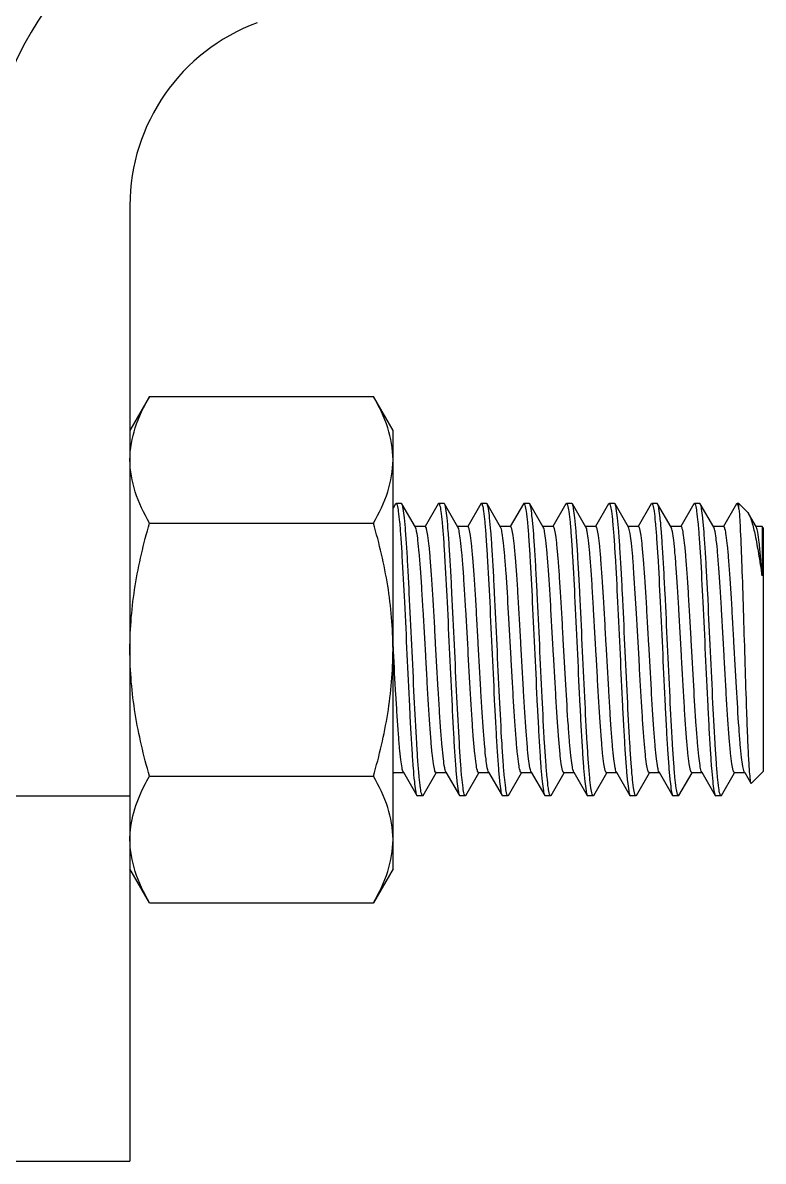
# Model space of a CAD drawing. Extents: x 4995099 to 5303443, y 4627657 to 4889583.
# Drawn here: x 5021656 to 5022097, y 4729378 to 4730057 of the extents above; entities that cross this region are included whole.
import ezdxf

# ---------------------------------------------------------------- set-up
doc = ezdxf.new("R2010")
doc.units = 0
doc.header["$LTSCALE"] = 1000
doc.header["$MEASUREMENT"] = 0
doc.layers.get('0').update_dxf_attribs({"color": 4, "linetype": 'CONTINUOUS'})

msp = doc.modelspace()

# ---------------------------------------------------------------- linework, layer by layer
at = {"linetype": 'Continuous'}
for p, q in [((5021719.96, 4729947.94), (5021719.96, 4729378.32)), ((5021731.62, 4729834.11), (5021719.96, 4729813.89)), ((5021731.62, 4729834.11), (5021865.1, 4729834.11)), ((5021876.77, 4729813.89), (5021865.1, 4729834.11)), ((5021876.77, 4729552.59), (5021876.77, 4729813.89)), ((5021878.25, 4729770.08), (5021876.77, 4729767.52)), ((5021878.25, 4729770.08), (5021878.58, 4729770.36)), ((5021881.76, 4729770.36), (5021878.58, 4729770.36)), ((5021881.76, 4729770.36), (5021878.58, 4729770.36)), ((5021878.58, 4729770.36), (5021878.63, 4729770.36)), ((5021882.08, 4729770.08), (5021881.76, 4729770.36)), ((5021890.1, 4729756.24), (5021882.08, 4729770.08)), ((5021903.66, 4729770.08), (5021895.88, 4729756.65)), ((5021903.66, 4729770.08), (5021903.99, 4729770.36)), ((5021907.17, 4729770.36), (5021903.99, 4729770.36)), ((5021907.17, 4729770.36), (5021903.99, 4729770.36)), ((5021903.99, 4729770.36), (5021904.04, 4729770.36)), ((5021907.49, 4729770.08), (5021907.17, 4729770.36)), ((5021915.51, 4729756.24), (5021907.49, 4729770.08)), ((5021929.07, 4729770.08), (5021921.29, 4729756.65)), ((5021929.07, 4729770.08), (5021929.4, 4729770.36)), ((5021932.58, 4729770.36), (5021929.4, 4729770.36)), ((5021932.58, 4729770.36), (5021929.4, 4729770.36)), ((5021929.4, 4729770.36), (5021929.45, 4729770.36)), ((5021932.9, 4729770.08), (5021932.58, 4729770.36)), ((5021940.92, 4729756.24), (5021932.9, 4729770.08)), ((5021954.48, 4729770.08), (5021946.7, 4729756.65)), ((5021954.48, 4729770.08), (5021954.81, 4729770.36)), ((5021957.99, 4729770.36), (5021954.81, 4729770.36)), ((5021957.99, 4729770.36), (5021954.81, 4729770.36)), ((5021954.81, 4729770.36), (5021954.86, 4729770.36)), ((5021958.31, 4729770.08), (5021957.99, 4729770.36)), ((5021966.33, 4729756.24), (5021958.31, 4729770.08)), ((5021979.89, 4729770.08), (5021972.11, 4729756.65)), ((5021979.89, 4729770.08), (5021980.22, 4729770.36)), ((5021983.4, 4729770.36), (5021980.22, 4729770.36)), ((5021983.4, 4729770.36), (5021980.22, 4729770.36)), ((5021980.22, 4729770.36), (5021980.27, 4729770.36)), ((5021983.72, 4729770.08), (5021983.4, 4729770.36)), ((5021991.74, 4729756.24), (5021983.72, 4729770.08)), ((5022005.3, 4729770.08), (5021997.52, 4729756.65)), ((5022005.3, 4729770.08), (5022005.63, 4729770.36)), ((5022008.81, 4729770.36), (5022005.63, 4729770.36)), ((5022008.81, 4729770.36), (5022005.63, 4729770.36)), ((5022005.63, 4729770.36), (5022005.68, 4729770.36)), ((5022009.13, 4729770.08), (5022008.81, 4729770.36)), ((5022017.15, 4729756.24), (5022009.13, 4729770.08)), ((5022030.71, 4729770.08), (5022022.93, 4729756.65)), ((5022030.71, 4729770.08), (5022031.04, 4729770.36)), ((5022034.22, 4729770.36), (5022031.04, 4729770.36)), ((5022034.22, 4729770.36), (5022031.04, 4729770.36)), ((5022031.04, 4729770.36), (5022031.09, 4729770.36)), ((5022034.54, 4729770.08), (5022034.22, 4729770.36)), ((5022042.56, 4729756.24), (5022034.54, 4729770.08)), ((5022056.12, 4729770.08), (5022048.34, 4729756.65)), ((5022056.12, 4729770.08), (5022056.45, 4729770.36)), ((5022059.63, 4729770.36), (5022056.45, 4729770.36)), ((5022059.63, 4729770.36), (5022056.45, 4729770.36)), ((5022056.45, 4729770.36), (5022056.5, 4729770.36)), ((5022059.95, 4729770.08), (5022059.63, 4729770.36)), ((5022067.97, 4729756.24), (5022059.95, 4729770.08)), ((5022081.53, 4729770.08), (5022073.75, 4729756.65)), ((5022081.86, 4729770.36), (5022081.53, 4729770.08)), ((5022082.96, 4729770.36), (5022081.86, 4729770.36)), ((5022087.88, 4729765.44), (5022082.96, 4729770.36)), ((5022082.96, 4729767.18), (5022082.96, 4729770.36)), ((5021731.62, 4729758.67), (5021865.1, 4729758.67)), ((5022093.38, 4729756.24), (5022088.7, 4729764.32)), ((5021896.03, 4729756.57), (5021889.91, 4729756.57)), ((5021921.44, 4729756.57), (5021915.32, 4729756.57)), ((5021946.85, 4729756.57), (5021940.73, 4729756.57)), ((5021941.12, 4729755.82), (5021940.92, 4729756.24)), ((5021972.26, 4729756.57), (5021966.14, 4729756.57)), ((5021997.67, 4729756.57), (5021991.55, 4729756.57)), ((5022023.08, 4729756.57), (5022016.96, 4729756.57)), ((5022017.39, 4729755.71), (5022017.15, 4729756.24)), ((5022048.49, 4729756.57), (5022042.37, 4729756.57)), ((5022073.9, 4729756.57), (5022067.78, 4729756.57)), ((5022096.75, 4729756.57), (5022093.19, 4729756.57)), ((5022097.48, 4729755.84), (5022096.75, 4729756.57)), ((5022096.75, 4729756.57), (5022096.75, 4729727.24)), ((5022097.48, 4729755.84), (5022097.48, 4729610.64)), ((5021876.97, 4729683.25), (5021876.77, 4729686.79)), ((5021877.02, 4729682.33), (5021876.97, 4729683.25)), ((5021876.77, 4729609.17), (5021877.16, 4729609.83)), ((5021877.01, 4729609.92), (5021883.13, 4729609.92)), ((5021882.93, 4729610.25), (5021890.96, 4729596.4)), ((5021894.78, 4729596.4), (5021902.57, 4729609.83)), ((5021902.42, 4729609.92), (5021908.54, 4729609.92)), ((5021908.34, 4729610.25), (5021916.37, 4729596.4)), ((5021920.19, 4729596.4), (5021927.98, 4729609.83)), ((5021927.83, 4729609.92), (5021933.95, 4729609.92)), ((5021933.75, 4729610.25), (5021941.78, 4729596.4)), ((5021945.6, 4729596.4), (5021953.39, 4729609.83)), ((5021953.24, 4729609.92), (5021959.36, 4729609.92)), ((5021959.16, 4729610.25), (5021967.19, 4729596.4)), ((5021971.01, 4729596.4), (5021978.8, 4729609.83)), ((5021978.65, 4729609.92), (5021984.77, 4729609.92)), ((5021984.57, 4729610.25), (5021992.6, 4729596.4)), ((5021996.42, 4729596.4), (5022004.21, 4729609.83)), ((5022004.06, 4729609.92), (5022010.18, 4729609.92)), ((5022009.98, 4729610.25), (5022018.01, 4729596.4)), ((5022021.83, 4729596.4), (5022029.62, 4729609.83)), ((5022029.47, 4729609.92), (5022035.59, 4729609.92)), ((5022035.39, 4729610.25), (5022043.42, 4729596.4)), ((5022047.24, 4729596.4), (5022055.03, 4729609.83)), ((5022054.88, 4729609.92), (5022061, 4729609.92)), ((5022060.8, 4729610.25), (5022060.57, 4729610.76)), ((5022060.8, 4729610.25), (5022068.83, 4729596.4)), ((5022072.65, 4729596.4), (5022080.44, 4729609.83)), ((5022080.29, 4729609.92), (5022086.41, 4729609.92)), ((5022086.21, 4729610.25), (5022086.09, 4729610.5)), ((5022086.21, 4729610.25), (5022086.41, 4729609.92)), ((5022086.41, 4729609.92), (5022090.09, 4729603.56)), ((5022097.48, 4729610.64), (5022090.31, 4729603.48)), ((5021731.62, 4729607.81), (5021865.1, 4729607.81)), ((5022090.09, 4729603.56), (5022090.31, 4729603.48)), ((5021632.84, 4729596.12), (5021719.96, 4729596.12)), ((5021890.96, 4729596.4), (5021891.28, 4729596.12)), ((5021894.46, 4729596.12), (5021891.28, 4729596.12)), ((5021894.46, 4729596.12), (5021891.28, 4729596.12)), ((5021894.46, 4729596.12), (5021894.41, 4729596.13)), ((5021894.78, 4729596.4), (5021894.46, 4729596.12)), ((5021916.37, 4729596.4), (5021916.69, 4729596.12)), ((5021919.87, 4729596.12), (5021916.69, 4729596.12)), ((5021919.87, 4729596.12), (5021916.69, 4729596.12)), ((5021919.87, 4729596.12), (5021919.82, 4729596.13)), ((5021920.19, 4729596.4), (5021919.87, 4729596.12)), ((5021941.78, 4729596.4), (5021942.1, 4729596.12)), ((5021945.28, 4729596.12), (5021942.1, 4729596.12)), ((5021945.28, 4729596.12), (5021942.1, 4729596.12)), ((5021945.28, 4729596.12), (5021945.23, 4729596.13)), ((5021945.6, 4729596.4), (5021945.28, 4729596.12)), ((5021967.19, 4729596.4), (5021967.51, 4729596.12)), ((5021970.69, 4729596.12), (5021967.51, 4729596.12)), ((5021970.69, 4729596.12), (5021967.51, 4729596.12)), ((5021970.69, 4729596.12), (5021970.64, 4729596.13)), ((5021971.01, 4729596.4), (5021970.69, 4729596.12)), ((5021992.6, 4729596.4), (5021992.92, 4729596.12)), ((5021996.1, 4729596.12), (5021992.92, 4729596.12)), ((5021996.1, 4729596.12), (5021992.92, 4729596.12)), ((5021996.1, 4729596.12), (5021996.05, 4729596.13)), ((5021996.42, 4729596.4), (5021996.1, 4729596.12)), ((5022018.01, 4729596.4), (5022018.33, 4729596.12)), ((5022021.51, 4729596.12), (5022018.33, 4729596.12)), ((5022021.51, 4729596.12), (5022018.33, 4729596.12)), ((5022021.51, 4729596.12), (5022021.46, 4729596.13)), ((5022021.83, 4729596.4), (5022021.51, 4729596.12)), ((5022043.42, 4729596.4), (5022043.74, 4729596.12)), ((5022046.92, 4729596.12), (5022043.74, 4729596.12)), ((5022046.92, 4729596.12), (5022043.74, 4729596.12)), ((5022046.92, 4729596.12), (5022046.87, 4729596.13)), ((5022047.24, 4729596.4), (5022046.92, 4729596.12)), ((5022068.83, 4729596.4), (5022069.15, 4729596.12)), ((5022072.33, 4729596.12), (5022069.15, 4729596.12)), ((5022072.33, 4729596.12), (5022069.15, 4729596.12)), ((5022072.33, 4729596.12), (5022072.28, 4729596.13)), ((5022072.65, 4729596.4), (5022072.33, 4729596.12)), ((5021731.62, 4729532.38), (5021719.96, 4729552.59)), ((5021876.77, 4729552.59), (5021865.1, 4729532.38)), ((5021731.62, 4729532.38), (5021865.1, 4729532.38)), ((5021632.84, 4729378.32), (5021719.96, 4729378.32))]:
    msp.add_line(p, q, dxfattribs=at)
for radius in [203.28, 116.16]:
    msp.add_arc((5021836.12, 4729947.94), radius, 110.31751, 180, dxfattribs=at)
for points, knots in [([(5021719.96, 4729796.39), (5021719.96, 4729802.83), (5021722.37, 4729816.15), (5021728.21, 4729828.19), (5021731.62, 4729834.11)], [0, 0, 0, 0, 0.485069, 1, 1, 1, 1]), ([(5021876.77, 4729796.39), (5021876.77, 4729802.83), (5021874.36, 4729816.15), (5021868.52, 4729828.19), (5021865.1, 4729834.11)], [0, 0, 0, 0, 0.485069, 1, 1, 1, 1]), ([(5021731.62, 4729758.67), (5021728.21, 4729764.6), (5021722.37, 4729776.63), (5021719.96, 4729789.95), (5021719.96, 4729796.39)], [0, 0, 0, 0, 0.514931, 1, 1, 1, 1]), ([(5021865.1, 4729758.67), (5021868.52, 4729764.6), (5021874.36, 4729776.63), (5021876.77, 4729789.95), (5021876.77, 4729796.39)], [0, 0, 0, 0, 0.514931, 1, 1, 1, 1]), ([(5021878.63, 4729770.36), (5021878.68, 4729770.34), (5021878.98, 4729770.11), (5021879.08, 4729769.73), (5021879.17, 4729769.43)], [0, 0, 0, 0, 0.14607, 1, 1, 1, 1]), ([(5021879.17, 4729769.43), (5021879.56, 4729768.23), (5021880.05, 4729764.81), (5021880.77, 4729758.43), (5021881.45, 4729749.54), (5021882.48, 4729733.66), (5021883.67, 4729710.35), (5021885.06, 4729680.5), (5021886.24, 4729655.14), (5021887.23, 4729636.06), (5021887.94, 4729623.77), (5021888.68, 4729613.47), (5021889.32, 4729605.42), (5021890.09, 4729600.05), (5021890.49, 4729597.21), (5021890.96, 4729596.4)], [0, 0, 0, 0, 0.021893, 0.059338, 0.11121, 0.175832, 0.33449, 0.514559, 0.692469, 0.77323, 0.844901, 0.90513, 0.951948, 0.983856, 1, 1, 1, 1]), ([(5021893.87, 4729597.05), (5021893.49, 4729598.26), (5021892.99, 4729601.67), (5021892.27, 4729608.05), (5021891.59, 4729616.93), (5021890.56, 4729632.81), (5021889.37, 4729656.12), (5021887.98, 4729685.98), (5021886.8, 4729711.34), (5021885.81, 4729730.42), (5021885.09, 4729742.71), (5021884.36, 4729753.01), (5021883.72, 4729761.06), (5021882.95, 4729766.43), (5021882.55, 4729769.27), (5021882.08, 4729770.08)], [0, 0, 0, 0, 0.02187, 0.059297, 0.111154, 0.175764, 0.334422, 0.514507, 0.692435, 0.773208, 0.844889, 0.905123, 0.951944, 0.983855, 1, 1, 1, 1]), ([(5021904.04, 4729770.36), (5021904.09, 4729770.34), (5021904.39, 4729770.11), (5021904.48, 4729769.74), (5021904.58, 4729769.44)], [0, 0, 0, 0, 0.146483, 1, 1, 1, 1]), ([(5021904.58, 4729769.44), (5021904.96, 4729768.24), (5021905.46, 4729764.83), (5021906.17, 4729758.45), (5021906.86, 4729749.57), (5021907.89, 4729733.7), (5021909.08, 4729710.39), (5021910.47, 4729680.53), (5021911.65, 4729655.16), (5021912.64, 4729636.07), (5021913.35, 4729623.78), (5021914.08, 4729613.48), (5021914.73, 4729605.43), (5021915.5, 4729600.05), (5021915.9, 4729597.21), (5021916.37, 4729596.4)], [0, 0, 0, 0, 0.021833, 0.05923, 0.111064, 0.175659, 0.33431, 0.514413, 0.692368, 0.773157, 0.844855, 0.905103, 0.951934, 0.983852, 1, 1, 1, 1]), ([(5021919.28, 4729597.05), (5021918.89, 4729598.26), (5021918.39, 4729601.68), (5021917.68, 4729608.06), (5021916.99, 4729616.95), (5021915.96, 4729632.83), (5021914.77, 4729656.13), (5021913.39, 4729685.99), (5021912.21, 4729711.35), (5021911.22, 4729730.43), (5021910.5, 4729742.72), (5021909.77, 4729753.02), (5021909.13, 4729761.06), (5021908.36, 4729766.43), (5021907.96, 4729769.27), (5021907.49, 4729770.08)], [0, 0, 0, 0, 0.02189, 0.059333, 0.111204, 0.175825, 0.334482, 0.514553, 0.692464, 0.773225, 0.844897, 0.905128, 0.951947, 0.983856, 1, 1, 1, 1]), ([(5021929.45, 4729770.36), (5021929.5, 4729770.34), (5021929.79, 4729770.12), (5021929.89, 4729769.75), (5021929.98, 4729769.46)], [0, 0, 0, 0, 0.14739, 1, 1, 1, 1]), ([(5021929.98, 4729769.46), (5021930.37, 4729768.27), (5021930.87, 4729764.87), (5021931.58, 4729758.52), (5021932.27, 4729749.65), (5021933.3, 4729733.78), (5021934.49, 4729710.47), (5021935.87, 4729680.6), (5021937.05, 4729655.22), (5021938.05, 4729636.11), (5021938.76, 4729623.81), (5021939.49, 4729613.49), (5021940.14, 4729605.44), (5021940.91, 4729600.06), (5021941.31, 4729597.21), (5021941.78, 4729596.4)], [0, 0, 0, 0, 0.021699, 0.058987, 0.110742, 0.175283, 0.333897, 0.514056, 0.692114, 0.772961, 0.844719, 0.905022, 0.951896, 0.98384, 1, 1, 1, 1]), ([(5021944.69, 4729597.04), (5021944.31, 4729598.25), (5021943.81, 4729601.66), (5021943.09, 4729608.04), (5021942.41, 4729616.92), (5021941.38, 4729632.79), (5021940.19, 4729656.1), (5021938.8, 4729685.96), (5021937.62, 4729711.33), (5021936.63, 4729730.41), (5021935.92, 4729742.71), (5021935.18, 4729753.01), (5021934.54, 4729761.06), (5021933.77, 4729766.43), (5021933.37, 4729769.27), (5021932.9, 4729770.08)], [0, 0, 0, 0, 0.021836, 0.059237, 0.111077, 0.175677, 0.334321, 0.514424, 0.692372, 0.773156, 0.844853, 0.905103, 0.951936, 0.983852, 1, 1, 1, 1]), ([(5021954.86, 4729770.36), (5021954.91, 4729770.34), (5021955.21, 4729770.11), (5021955.31, 4729769.73), (5021955.4, 4729769.44)], [0, 0, 0, 0, 0.146196, 1, 1, 1, 1]), ([(5021955.4, 4729769.44), (5021955.78, 4729768.23), (5021956.28, 4729764.81), (5021957, 4729758.43), (5021957.68, 4729749.55), (5021958.71, 4729733.67), (5021959.9, 4729710.36), (5021961.29, 4729680.5), (5021962.47, 4729655.15), (5021963.46, 4729636.06), (5021964.17, 4729623.77), (5021964.91, 4729613.47), (5021965.55, 4729605.42), (5021966.32, 4729600.05), (5021966.72, 4729597.21), (5021967.19, 4729596.4)], [0, 0, 0, 0, 0.021874, 0.059306, 0.111169, 0.175785, 0.334437, 0.514518, 0.69244, 0.773206, 0.844885, 0.905122, 0.951944, 0.983855, 1, 1, 1, 1]), ([(5021970.11, 4729597.03), (5021969.72, 4729598.22), (5021969.22, 4729601.63), (5021968.51, 4729607.98), (5021967.82, 4729616.86), (5021966.79, 4729632.73), (5021965.6, 4729656.04), (5021964.21, 4729685.91), (5021963.04, 4729711.28), (5021962.04, 4729730.38), (5021961.33, 4729742.69), (5021960.6, 4729753), (5021959.95, 4729761.05), (5021959.18, 4729766.43), (5021958.78, 4729769.27), (5021958.31, 4729770.08)], [0, 0, 0, 0, 0.021728, 0.059039, 0.110811, 0.175364, 0.333989, 0.514137, 0.692171, 0.773007, 0.844751, 0.905041, 0.951904, 0.983842, 1, 1, 1, 1]), ([(5021980.27, 4729770.36), (5021980.32, 4729770.34), (5021980.62, 4729770.11), (5021980.72, 4729769.73), (5021980.81, 4729769.43)], [0, 0, 0, 0, 0.146015, 1, 1, 1, 1]), ([(5021980.81, 4729769.43), (5021981.2, 4729768.22), (5021981.7, 4729764.8), (5021982.41, 4729758.42), (5021983.1, 4729749.54), (5021984.12, 4729733.65), (5021985.32, 4729710.35), (5021986.7, 4729680.49), (5021987.88, 4729655.14), (5021988.87, 4729636.06), (5021989.58, 4729623.77), (5021990.32, 4729613.47), (5021990.96, 4729605.42), (5021991.73, 4729600.05), (5021992.13, 4729597.21), (5021992.6, 4729596.4)], [0, 0, 0, 0, 0.021902, 0.059353, 0.11123, 0.175855, 0.334516, 0.514581, 0.692484, 0.773243, 0.844911, 0.905136, 0.951951, 0.983857, 1, 1, 1, 1]), ([(5021995.51, 4729597.05), (5021995.12, 4729598.26), (5021994.63, 4729601.68), (5021993.91, 4729608.06), (5021993.23, 4729616.94), (5021992.2, 4729632.82), (5021991, 4729656.13), (5021989.62, 4729685.99), (5021988.44, 4729711.34), (5021987.45, 4729730.43), (5021986.73, 4729742.72), (5021986, 4729753.02), (5021985.36, 4729761.06), (5021984.59, 4729766.43), (5021984.19, 4729769.27), (5021983.72, 4729770.08)], [0, 0, 0, 0, 0.021885, 0.059324, 0.11119, 0.175807, 0.334466, 0.514541, 0.692458, 0.773225, 0.8449, 0.90513, 0.951948, 0.983856, 1, 1, 1, 1]), ([(5022005.68, 4729770.36), (5022005.73, 4729770.34), (5022006.03, 4729770.12), (5022006.12, 4729769.74), (5022006.22, 4729769.45)], [0, 0, 0, 0, 0.146759, 1, 1, 1, 1]), ([(5022006.22, 4729769.45), (5022006.6, 4729768.25), (5022007.1, 4729764.84), (5022007.81, 4729758.47), (5022008.5, 4729749.6), (5022009.53, 4729733.72), (5022010.72, 4729710.41), (5022012.11, 4729680.55), (5022013.29, 4729655.18), (5022014.28, 4729636.08), (5022014.99, 4729623.79), (5022015.72, 4729613.48), (5022016.37, 4729605.43), (5022017.14, 4729600.06), (5022017.54, 4729597.21), (5022018.01, 4729596.4)], [0, 0, 0, 0, 0.021792, 0.059156, 0.110966, 0.175545, 0.334187, 0.514308, 0.692293, 0.7731, 0.844815, 0.905079, 0.951923, 0.983848, 1, 1, 1, 1]), ([(5022020.92, 4729597.05), (5022020.53, 4729598.26), (5022020.04, 4729601.68), (5022019.32, 4729608.05), (5022018.64, 4729616.94), (5022017.61, 4729632.82), (5022016.41, 4729656.13), (5022015.03, 4729685.98), (5022013.85, 4729711.34), (5022012.86, 4729730.43), (5022012.14, 4729742.71), (5022011.41, 4729753.01), (5022010.77, 4729761.06), (5022010, 4729766.43), (5022009.6, 4729769.27), (5022009.13, 4729770.08)], [0, 0, 0, 0, 0.021878, 0.059312, 0.111177, 0.175794, 0.334448, 0.514526, 0.692445, 0.773211, 0.844888, 0.905123, 0.951945, 0.983855, 1, 1, 1, 1]), ([(5022031.09, 4729770.36), (5022031.14, 4729770.34), (5022031.44, 4729770.12), (5022031.53, 4729769.74), (5022031.63, 4729769.45)], [0, 0, 0, 0, 0.146768, 1, 1, 1, 1]), ([(5022031.63, 4729769.45), (5022032.01, 4729768.25), (5022032.51, 4729764.84), (5022033.22, 4729758.47), (5022033.91, 4729749.6), (5022034.94, 4729733.72), (5022036.13, 4729710.41), (5022037.52, 4729680.55), (5022038.7, 4729655.18), (5022039.69, 4729636.09), (5022040.4, 4729623.79), (5022041.13, 4729613.48), (5022041.78, 4729605.43), (5022042.55, 4729600.06), (5022042.95, 4729597.21), (5022043.42, 4729596.4)], [0, 0, 0, 0, 0.021791, 0.059155, 0.110967, 0.175548, 0.334182, 0.514304, 0.692288, 0.773093, 0.844809, 0.905077, 0.951923, 0.983848, 1, 1, 1, 1]), ([(5022046.34, 4729597.03), (5022045.95, 4729598.23), (5022045.45, 4729601.64), (5022044.74, 4729608), (5022044.05, 4729616.88), (5022043.02, 4729632.75), (5022041.83, 4729656.06), (5022040.44, 4729685.93), (5022039.26, 4729711.3), (5022038.27, 4729730.39), (5022037.56, 4729742.69), (5022036.83, 4729753), (5022036.18, 4729761.06), (5022035.41, 4729766.43), (5022035.01, 4729769.27), (5022034.54, 4729770.08)], [0, 0, 0, 0, 0.021768, 0.059112, 0.11091, 0.17548, 0.33411, 0.514241, 0.692243, 0.773059, 0.844786, 0.905063, 0.951916, 0.983846, 1, 1, 1, 1]), ([(5022056.5, 4729770.36), (5022056.55, 4729770.34), (5022056.85, 4729770.11), (5022056.95, 4729769.73), (5022057.04, 4729769.43)], [0, 0, 0, 0, 0.146155, 1, 1, 1, 1]), ([(5022057.04, 4729769.43), (5022057.42, 4729768.23), (5022057.92, 4729764.81), (5022058.64, 4729758.43), (5022059.32, 4729749.55), (5022060.35, 4729733.67), (5022061.54, 4729710.36), (5022062.93, 4729680.5), (5022064.11, 4729655.15), (5022065.1, 4729636.06), (5022065.81, 4729623.77), (5022066.55, 4729613.47), (5022067.19, 4729605.42), (5022067.96, 4729600.05), (5022068.36, 4729597.21), (5022068.83, 4729596.4)], [0, 0, 0, 0, 0.02188, 0.059316, 0.111182, 0.1758, 0.334454, 0.51453, 0.692448, 0.773213, 0.844889, 0.905123, 0.951945, 0.983855, 1, 1, 1, 1]), ([(5022071.75, 4729597.03), (5022071.36, 4729598.23), (5022070.86, 4729601.64), (5022070.15, 4729608), (5022069.46, 4729616.88), (5022068.43, 4729632.75), (5022067.24, 4729656.06), (5022065.85, 4729685.93), (5022064.67, 4729711.3), (5022063.68, 4729730.4), (5022062.97, 4729742.69), (5022062.24, 4729753), (5022061.59, 4729761.06), (5022060.82, 4729766.43), (5022060.42, 4729769.27), (5022059.95, 4729770.08)], [0, 0, 0, 0, 0.021766, 0.059108, 0.110903, 0.175472, 0.334108, 0.51424, 0.692244, 0.773062, 0.844789, 0.905064, 0.951915, 0.983846, 1, 1, 1, 1]), ([(5022082.17, 4729770.11), (5022082.13, 4729770.18), (5022082.05, 4729770.29), (5022081.91, 4729770.36), (5022081.86, 4729770.36)], [0, 0, 0, 0, 0.595459, 1, 1, 1, 1]), ([(5022082.96, 4729767.18), (5022082.9, 4729767.53), (5022082.7, 4729768.51), (5022082.51, 4729769.54), (5022082.17, 4729770.11)], [0, 0, 0, 0, 0.346578, 1, 1, 1, 1]), ([(5022082.96, 4729767.18), (5022083.39, 4729762.84), (5022083.97, 4729751.53), (5022084.79, 4729731.43), (5022085.59, 4729706.07), (5022086.43, 4729678.36), (5022087.15, 4729655.27), (5022087.77, 4729638.12), (5022088.2, 4729627.19), (5022088.67, 4729618.12), (5022089.02, 4729611.1), (5022089.59, 4729606.57), (5022089.73, 4729604.19), (5022090.09, 4729603.56)], [0, 0, 0, 0, 0.079873, 0.207357, 0.368394, 0.544526, 0.714953, 0.791458, 0.858883, 0.915067, 0.958179, 0.986787, 1, 1, 1, 1]), ([(5021719.96, 4729683.24), (5021719.96, 4729695.99), (5021722.18, 4729721.54), (5021728.09, 4729746.42), (5021731.62, 4729758.67)], [0, 0, 0, 0, 0.499896, 1, 1, 1, 1]), ([(5021876.77, 4729683.24), (5021876.77, 4729695.99), (5021874.54, 4729721.54), (5021868.64, 4729746.42), (5021865.1, 4729758.67)], [0, 0, 0, 0, 0.499896, 1, 1, 1, 1]), ([(5022088.7, 4729764.32), (5022089.58, 4729762.8), (5022091.01, 4729758.45), (5022092.9, 4729750.48), (5022094.84, 4729739.73), (5022096.09, 4729731.67), (5022096.75, 4729727.24)], [0, 0, 0, 0, 0.139011, 0.356589, 0.647179, 1, 1, 1, 1]), ([(5021902.42, 4729609.92), (5021902.25, 4729609.92), (5021901.88, 4729610.44), (5021901.38, 4729612.12), (5021900.71, 4729616.01), (5021900.01, 4729622.27), (5021899.27, 4729630.81), (5021898.52, 4729641.22), (5021897.77, 4729653.15), (5021897.02, 4729666.16), (5021896.01, 4729684.31), (5021895.03, 4729702.3), (5021893.99, 4729719.46), (5021893.25, 4729730.69), (5021892.49, 4729740.18), (5021891.8, 4729747.67), (5021891.03, 4729752.75), (5021890.56, 4729755.44), (5021890.1, 4729756.24)], [0, 0, 0, 0, 0.003456, 0.010692, 0.037889, 0.081613, 0.140406, 0.212192, 0.2944, 0.384075, 0.477989, 0.664972, 0.751304, 0.828651, 0.894236, 0.945722, 0.981321, 1, 1, 1, 1]), ([(5021908.34, 4729610.25), (5021907.89, 4729611.04), (5021907.42, 4729613.74), (5021906.65, 4729618.82), (5021905.96, 4729626.3), (5021905.2, 4729635.8), (5021904.45, 4729647.02), (5021903.42, 4729664.19), (5021902.44, 4729682.18), (5021901.43, 4729700.32), (5021900.68, 4729713.34), (5021899.92, 4729725.27), (5021899.18, 4729735.67), (5021898.43, 4729744.21), (5021897.74, 4729750.48), (5021897.07, 4729754.37), (5021896.57, 4729756.05), (5021896.19, 4729756.57), (5021896.03, 4729756.57)], [0, 0, 0, 0, 0.01868, 0.054278, 0.105764, 0.171348, 0.248694, 0.335027, 0.52201, 0.615925, 0.705601, 0.787809, 0.859593, 0.918386, 0.962109, 0.989306, 0.996546, 1, 1, 1, 1]), ([(5021927.83, 4729609.92), (5021927.66, 4729609.92), (5021927.29, 4729610.44), (5021926.79, 4729612.12), (5021926.12, 4729616.01), (5021925.42, 4729622.27), (5021924.68, 4729630.81), (5021923.93, 4729641.22), (5021923.18, 4729653.15), (5021922.43, 4729666.16), (5021921.42, 4729684.31), (5021920.44, 4729702.3), (5021919.4, 4729719.46), (5021918.66, 4729730.69), (5021917.9, 4729740.18), (5021917.21, 4729747.67), (5021916.44, 4729752.75), (5021915.97, 4729755.44), (5021915.51, 4729756.24)], [0, 0, 0, 0, 0.003456, 0.010693, 0.037891, 0.081614, 0.140408, 0.212192, 0.2944, 0.384075, 0.47799, 0.664974, 0.751306, 0.828653, 0.894237, 0.945723, 0.981321, 1, 1, 1, 1]), ([(5021933.75, 4729610.25), (5021933.3, 4729611.04), (5021932.83, 4729613.74), (5021932.06, 4729618.82), (5021931.37, 4729626.3), (5021930.61, 4729635.8), (5021929.86, 4729647.02), (5021928.83, 4729664.19), (5021927.85, 4729682.18), (5021926.84, 4729700.32), (5021926.09, 4729713.34), (5021925.33, 4729725.27), (5021924.59, 4729735.67), (5021923.85, 4729744.21), (5021923.15, 4729750.48), (5021922.48, 4729754.37), (5021921.97, 4729756.05), (5021921.6, 4729756.57), (5021921.44, 4729756.57)], [0, 0, 0, 0, 0.018679, 0.054277, 0.105763, 0.171348, 0.248694, 0.335027, 0.52201, 0.615925, 0.7056, 0.787807, 0.859593, 0.918386, 0.96211, 0.989308, 0.996544, 1, 1, 1, 1]), ([(5021953.24, 4729609.92), (5021953.08, 4729609.92), (5021952.71, 4729610.42), (5021952.22, 4729612.05), (5021951.55, 4729615.82), (5021950.87, 4729621.9), (5021950.14, 4729630.2), (5021949.4, 4729640.33), (5021948.66, 4729651.96), (5021947.92, 4729664.69), (5021946.93, 4729682.54), (5021945.75, 4729704.14), (5021944.52, 4729724.5), (5021943.47, 4729738.43), (5021942.76, 4729746.23), (5021942.03, 4729751.81), (5021941.52, 4729754.79), (5021941.12, 4729755.82)], [0, 0, 0, 0, 0.003387, 0.010439, 0.0369, 0.079457, 0.136743, 0.2068, 0.287199, 0.375139, 0.467553, 0.652855, 0.817457, 0.884687, 0.938635, 0.97747, 1, 1, 1, 1]), ([(5021959.16, 4729610.25), (5021958.71, 4729611.04), (5021958.24, 4729613.74), (5021957.47, 4729618.82), (5021956.78, 4729626.3), (5021956.02, 4729635.8), (5021955.27, 4729647.02), (5021954.24, 4729664.19), (5021953.26, 4729682.18), (5021952.25, 4729700.32), (5021951.5, 4729713.34), (5021950.74, 4729725.27), (5021950, 4729735.67), (5021949.26, 4729744.21), (5021948.56, 4729750.48), (5021947.89, 4729754.37), (5021947.39, 4729756.05), (5021947.01, 4729756.57), (5021946.85, 4729756.57)], [0, 0, 0, 0, 0.01868, 0.054279, 0.105765, 0.17135, 0.248697, 0.335029, 0.522011, 0.615926, 0.705601, 0.787809, 0.859595, 0.918388, 0.962111, 0.989308, 0.996545, 1, 1, 1, 1]), ([(5021978.65, 4729609.92), (5021978.48, 4729609.92), (5021978.11, 4729610.44), (5021977.61, 4729612.12), (5021976.94, 4729616.01), (5021976.24, 4729622.27), (5021975.5, 4729630.81), (5021974.75, 4729641.22), (5021974, 4729653.15), (5021973.25, 4729666.16), (5021972.24, 4729684.31), (5021971.26, 4729702.3), (5021970.22, 4729719.46), (5021969.48, 4729730.69), (5021968.72, 4729740.18), (5021968.03, 4729747.67), (5021967.26, 4729752.75), (5021966.79, 4729755.44), (5021966.33, 4729756.24)], [0, 0, 0, 0, 0.003455, 0.010692, 0.037889, 0.081612, 0.140406, 0.212191, 0.294399, 0.384075, 0.477989, 0.664972, 0.751304, 0.82865, 0.894235, 0.945722, 0.981321, 1, 1, 1, 1]), ([(5021984.3, 4729610.89), (5021983.92, 4729612), (5021983.4, 4729615.11), (5021982.68, 4729620.88), (5021981.97, 4729628.81), (5021980.92, 4729642.82), (5021979.71, 4729663.16), (5021978.53, 4729684.68), (5021977.54, 4729702.41), (5021976.81, 4729715.01), (5021976.07, 4729726.53), (5021975.34, 4729736.54), (5021974.61, 4729744.74), (5021973.94, 4729750.74), (5021973.27, 4729754.46), (5021972.78, 4729756.08), (5021972.42, 4729756.57), (5021972.26, 4729756.57)], [0, 0, 0, 0, 0.024104, 0.064245, 0.119183, 0.187069, 0.352029, 0.536643, 0.62845, 0.715691, 0.795361, 0.864724, 0.921406, 0.963495, 0.989662, 0.996639, 1, 1, 1, 1]), ([(5022004.06, 4729609.92), (5022003.89, 4729609.92), (5022003.52, 4729610.44), (5022003.02, 4729612.12), (5022002.35, 4729616.01), (5022001.65, 4729622.27), (5022000.91, 4729630.81), (5022000.16, 4729641.22), (5021999.41, 4729653.15), (5021998.66, 4729666.16), (5021997.65, 4729684.31), (5021996.67, 4729702.3), (5021995.63, 4729719.46), (5021994.89, 4729730.69), (5021994.13, 4729740.18), (5021993.44, 4729747.67), (5021992.67, 4729752.75), (5021992.2, 4729755.44), (5021991.74, 4729756.24)], [0, 0, 0, 0, 0.003456, 0.010693, 0.037891, 0.081614, 0.140408, 0.212193, 0.2944, 0.384075, 0.47799, 0.664974, 0.751306, 0.828653, 0.894237, 0.945723, 0.981321, 1, 1, 1, 1]), ([(5022009.98, 4729610.25), (5022009.53, 4729611.04), (5022009.06, 4729613.74), (5022008.29, 4729618.82), (5022007.6, 4729626.3), (5022006.84, 4729635.8), (5022006.09, 4729647.02), (5022005.06, 4729664.19), (5022004.08, 4729682.18), (5022003.07, 4729700.32), (5022002.32, 4729713.34), (5022001.56, 4729725.27), (5022000.82, 4729735.67), (5022000.08, 4729744.21), (5021999.38, 4729750.48), (5021998.71, 4729754.37), (5021998.2, 4729756.05), (5021997.83, 4729756.57), (5021997.67, 4729756.57)], [0, 0, 0, 0, 0.018679, 0.054277, 0.105763, 0.171347, 0.248694, 0.335027, 0.52201, 0.615925, 0.7056, 0.787807, 0.859592, 0.918386, 0.962109, 0.989307, 0.996544, 1, 1, 1, 1]), ([(5022029.47, 4729609.92), (5022029.31, 4729609.92), (5022028.95, 4729610.42), (5022028.45, 4729612.04), (5022027.79, 4729615.78), (5022027.11, 4729621.82), (5022026.38, 4729630.07), (5022025.65, 4729640.13), (5022024.91, 4729651.7), (5022024.17, 4729664.37), (5022023.18, 4729682.15), (5022022, 4729703.71), (5022020.78, 4729724.06), (5022019.73, 4729738.03), (5022019.02, 4729745.91), (5022018.3, 4729751.58), (5022017.78, 4729754.63), (5022017.39, 4729755.71)], [0, 0, 0, 0, 0.003373, 0.010385, 0.036689, 0.078996, 0.13596, 0.205646, 0.285655, 0.373222, 0.465313, 0.650248, 0.815042, 0.882623, 0.937099, 0.976631, 1, 1, 1, 1]), ([(5022035.39, 4729610.25), (5022034.94, 4729611.04), (5022034.47, 4729613.74), (5022033.7, 4729618.82), (5022033.01, 4729626.3), (5022032.25, 4729635.8), (5022031.5, 4729647.02), (5022030.47, 4729664.19), (5022029.49, 4729682.18), (5022028.48, 4729700.32), (5022027.73, 4729713.34), (5022026.97, 4729725.27), (5022026.23, 4729735.67), (5022025.49, 4729744.21), (5022024.79, 4729750.48), (5022024.12, 4729754.37), (5022023.62, 4729756.05), (5022023.24, 4729756.57), (5022023.08, 4729756.57)], [0, 0, 0, 0, 0.01868, 0.054279, 0.105765, 0.17135, 0.248697, 0.335029, 0.522011, 0.615925, 0.705601, 0.787809, 0.859595, 0.918388, 0.962111, 0.989308, 0.996545, 1, 1, 1, 1]), ([(5022054.88, 4729609.92), (5022054.71, 4729609.92), (5022054.34, 4729610.44), (5022053.84, 4729612.12), (5022053.17, 4729616.01), (5022052.47, 4729622.27), (5022051.73, 4729630.81), (5022050.98, 4729641.22), (5022050.23, 4729653.15), (5022049.48, 4729666.16), (5022048.47, 4729684.31), (5022047.49, 4729702.3), (5022046.45, 4729719.46), (5022045.71, 4729730.69), (5022044.95, 4729740.18), (5022044.26, 4729747.67), (5022043.49, 4729752.75), (5022043.02, 4729755.44), (5022042.56, 4729756.24)], [0, 0, 0, 0, 0.003455, 0.010692, 0.037889, 0.081612, 0.140405, 0.212191, 0.294399, 0.384075, 0.477989, 0.664971, 0.751303, 0.82865, 0.894235, 0.945721, 0.98132, 1, 1, 1, 1]), ([(5022060.57, 4729610.76), (5022060.19, 4729611.83), (5022059.67, 4729614.88), (5022058.94, 4729620.54), (5022058.23, 4729628.4), (5022057.18, 4729642.37), (5022055.96, 4729662.73), (5022054.78, 4729684.29), (5022053.79, 4729702.08), (5022053.05, 4729714.75), (5022052.31, 4729726.33), (5022051.58, 4729736.4), (5022050.85, 4729744.66), (5022050.17, 4729750.7), (5022049.51, 4729754.45), (5022049.01, 4729756.07), (5022048.65, 4729756.57), (5022048.49, 4729756.57)], [0, 0, 0, 0, 0.023269, 0.062718, 0.117132, 0.184671, 0.349442, 0.534421, 0.62655, 0.714161, 0.794217, 0.863947, 0.920949, 0.963286, 0.989608, 0.996625, 1, 1, 1, 1]), ([(5022080.29, 4729609.92), (5022080.12, 4729609.92), (5022079.75, 4729610.44), (5022079.25, 4729612.12), (5022078.58, 4729616.01), (5022077.88, 4729622.27), (5022077.14, 4729630.81), (5022076.39, 4729641.22), (5022075.64, 4729653.15), (5022074.89, 4729666.16), (5022073.88, 4729684.31), (5022072.9, 4729702.3), (5022071.86, 4729719.46), (5022071.12, 4729730.69), (5022070.36, 4729740.18), (5022069.67, 4729747.67), (5022068.9, 4729752.75), (5022068.43, 4729755.44), (5022067.97, 4729756.24)], [0, 0, 0, 0, 0.003455, 0.010693, 0.037891, 0.081614, 0.140407, 0.212192, 0.2944, 0.384075, 0.47799, 0.664974, 0.751306, 0.828653, 0.894237, 0.945723, 0.981321, 1, 1, 1, 1]), ([(5022086.09, 4729610.5), (5022085.67, 4729611.46), (5022085.17, 4729614.34), (5022084.43, 4729619.75), (5022083.72, 4729627.44), (5022082.66, 4729641.31), (5022081.43, 4729661.68), (5022080.25, 4729683.34), (5022079.25, 4729701.29), (5022078.5, 4729714.12), (5022077.76, 4729725.86), (5022077.02, 4729736.08), (5022076.28, 4729744.46), (5022075.6, 4729750.6), (5022074.93, 4729754.41), (5022074.43, 4729756.06), (5022074.06, 4729756.57), (5022073.9, 4729756.57)], [0, 0, 0, 0, 0.021222, 0.058965, 0.112084, 0.178762, 0.343059, 0.528931, 0.621852, 0.710377, 0.791385, 0.862024, 0.919818, 0.962768, 0.989477, 0.996588, 1, 1, 1, 1]), ([(5022096.75, 4729727.24), (5022096.49, 4729730.96), (5022095.99, 4729737.61), (5022095.25, 4729746.32), (5022094.38, 4729752.2), (5022093.91, 4729755.34), (5022093.38, 4729756.24)], [0, 0, 0, 0, 0.382915, 0.68479, 0.89301, 1, 1, 1, 1]), ([(5021731.62, 4729607.81), (5021728.09, 4729620.07), (5021722.18, 4729644.95), (5021719.96, 4729670.49), (5021719.96, 4729683.24)], [0, 0, 0, 0, 0.500104, 1, 1, 1, 1]), ([(5021865.1, 4729607.81), (5021868.64, 4729620.07), (5021874.54, 4729644.95), (5021876.77, 4729670.49), (5021876.77, 4729683.24)], [0, 0, 0, 0, 0.500104, 1, 1, 1, 1]), ([(5021882.93, 4729610.25), (5021882.5, 4729611), (5021882.05, 4729613.52), (5021881.31, 4729618.27), (5021880.64, 4729625.25), (5021879.91, 4729634.13), (5021879.2, 4729644.66), (5021878.2, 4729660.91), (5021877.5, 4729673.61), (5021877.02, 4729682.33)], [0, 0, 0, 0, 0.035817, 0.103405, 0.201006, 0.325505, 0.472815, 0.638061, 1, 1, 1, 1]), ([(5021877.01, 4729609.92), (5021876.97, 4729609.92), (5021876.88, 4729609.95), (5021876.81, 4729610.01), (5021876.77, 4729610.05)], [0, 0, 0, 0, 0.445368, 1, 1, 1, 1]), ([(5021724.21, 4729592.34), (5021724.7, 4729593.65), (5021726.83, 4729598.97), (5021729.46, 4729604.07), (5021731.62, 4729607.81)], [0, 0, 0, 0, 0.244807, 1, 1, 1, 1]), ([(5021876.77, 4729570.1), (5021876.77, 4729576.54), (5021874.36, 4729589.86), (5021868.52, 4729601.89), (5021865.1, 4729607.81)], [0, 0, 0, 0, 0.485069, 1, 1, 1, 1]), ([(5021894.41, 4729596.13), (5021894.36, 4729596.14), (5021894.06, 4729596.37), (5021893.96, 4729596.76), (5021893.87, 4729597.05)], [0, 0, 0, 0, 0.146229, 1, 1, 1, 1]), ([(5021919.82, 4729596.13), (5021919.77, 4729596.14), (5021919.47, 4729596.37), (5021919.37, 4729596.76), (5021919.28, 4729597.05)], [0, 0, 0, 0, 0.146092, 1, 1, 1, 1]), ([(5021945.23, 4729596.13), (5021945.18, 4729596.14), (5021944.88, 4729596.37), (5021944.79, 4729596.75), (5021944.69, 4729597.04)], [0, 0, 0, 0, 0.146465, 1, 1, 1, 1]), ([(5021970.64, 4729596.13), (5021970.59, 4729596.14), (5021970.29, 4729596.37), (5021970.2, 4729596.74), (5021970.11, 4729597.03)], [0, 0, 0, 0, 0.147196, 1, 1, 1, 1]), ([(5021996.05, 4729596.13), (5021996, 4729596.14), (5021995.7, 4729596.37), (5021995.6, 4729596.76), (5021995.51, 4729597.05)], [0, 0, 0, 0, 0.146127, 1, 1, 1, 1]), ([(5022021.46, 4729596.13), (5022021.41, 4729596.14), (5022021.11, 4729596.37), (5022021.01, 4729596.76), (5022020.92, 4729597.05)], [0, 0, 0, 0, 0.146169, 1, 1, 1, 1]), ([(5022046.87, 4729596.13), (5022046.82, 4729596.14), (5022046.52, 4729596.37), (5022046.43, 4729596.74), (5022046.34, 4729597.03)], [0, 0, 0, 0, 0.146926, 1, 1, 1, 1]), ([(5022072.28, 4729596.13), (5022072.23, 4729596.14), (5022071.93, 4729596.37), (5022071.84, 4729596.74), (5022071.75, 4729597.03)], [0, 0, 0, 0, 0.146938, 1, 1, 1, 1]), ([(5021719.96, 4729570.1), (5021719.96, 4729571.96), (5021720.33, 4729579.54), (5021722.22, 4729586.99), (5021724.21, 4729592.34)], [0, 0, 0, 0, 0.246438, 1, 1, 1, 1]), ([(5021731.62, 4729532.38), (5021728.21, 4729538.3), (5021722.37, 4729550.33), (5021719.96, 4729563.66), (5021719.96, 4729570.1)], [0, 0, 0, 0, 0.514931, 1, 1, 1, 1]), ([(5021865.1, 4729532.38), (5021868.52, 4729538.3), (5021874.36, 4729550.33), (5021876.77, 4729563.66), (5021876.77, 4729570.1)], [0, 0, 0, 0, 0.514931, 1, 1, 1, 1])]:
    msp.add_open_spline(points, degree=3, knots=knots, dxfattribs=at)
for points in [[(5022087.88, 4729765.44), (5022088.2, 4729765.11), (5022088.47, 4729764.72), (5022088.7, 4729764.32)], [(5021984.57, 4729610.25), (5021984.46, 4729610.45), (5021984.38, 4729610.67), (5021984.3, 4729610.89)]]:
    msp.add_open_spline(points, degree=3, dxfattribs=at)

doc.saveas('drawing.dxf')
